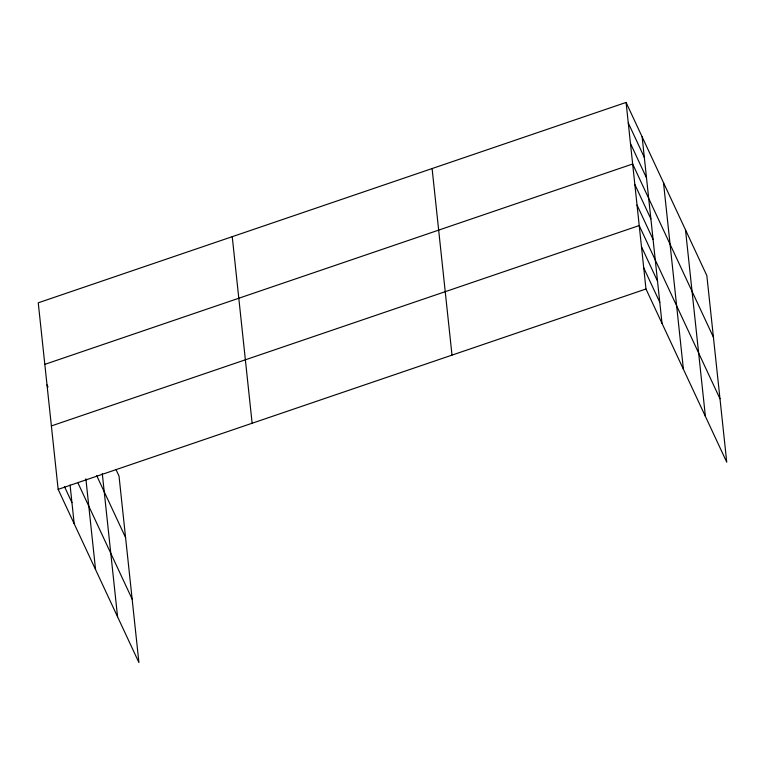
<?xml version="1.0" encoding="UTF-8"?>
<svg xmlns="http://www.w3.org/2000/svg" width="765" height="765" viewBox="0 0 765 765"><rect width="100%" height="100%" fill="white"/><g stroke="black" fill="none" stroke-linecap="round" stroke-linejoin="round"><path stroke-width="1.15" d="M626.086 102.434L645.985 288.998L726.75 462.194L706.85 275.63L626.086 102.434L38.25 302.806L58.15 489.37L138.914 662.567L119.015 476.002L116.098 469.758M44.819 364.37L632.655 163.997L713.42 337.202M51.379 425.933L639.215 225.56L719.98 398.766M58.15 489.37L645.985 288.998M628.275 122.955L644.321 157.37M630.465 143.476L646.511 177.891M634.845 184.518L650.891 218.933M637.035 205.039L653.081 239.455M641.472 246.713L657.527 281.128M643.728 267.855L659.774 302.271M96.725 475.687L125.584 537.575M47.009 384.891L48.013 387.042M78.107 483.251L132.154 599.138M64.423 486.502L71.939 502.634M685.497 229.835L705.397 416.399M663.494 182.644L683.394 369.208M642.131 136.849L662.031 323.413M432.101 168.558L452 355.123M232.235 236.681L252.134 423.246M102.281 473.525L117.561 616.772M85.871 478.785L95.558 569.581M70.064 485.02L74.195 523.786"/></g></svg>
